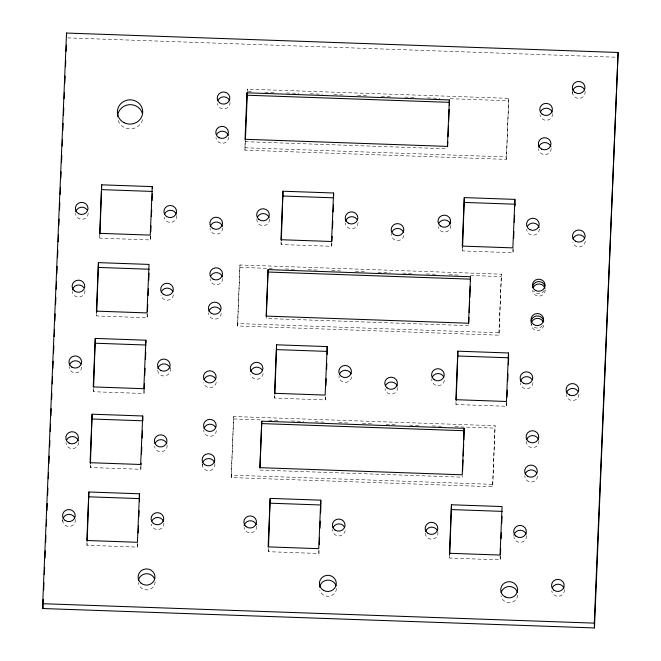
<?xml version="1.0" encoding="UTF-8"?>
<svg xmlns="http://www.w3.org/2000/svg" width="661" height="661" viewBox="0 0 661 661"><rect width="100%" height="100%" fill="white"/><g stroke="black" fill="none" stroke-linecap="round" stroke-linejoin="round"><path stroke-width="0.5" stroke-dasharray="3.31 2.48" d="M137.736 544.069L137.612 547.101L87.012 545.317L87.136 542.293M140.983 466.269L140.859 469.302L90.26 467.517L90.392 464.485M144.148 390.486L144.024 393.518L93.424 391.733L93.548 388.701M147.353 313.694L147.188 317.734L96.589 315.95L96.754 311.909M150.601 235.894L150.435 239.935L99.836 238.15L99.96 235.118M231.21 475.135L233.655 416.529L495.072 425.742L492.718 486.752L231.3 477.548L231.21 475.135L492.627 484.339L492.718 486.752M237.539 323.568L239.984 264.97L501.402 274.175L499.047 335.185L237.63 325.98L237.539 323.568L498.956 332.78L499.047 335.185M247.197 92.185L247.321 89.152L508.739 98.357L506.384 159.375L244.967 150.163L245.066 140.091M231.3 477.548L233.655 416.529M237.63 325.98L239.984 264.97M244.967 150.163L245.355 140.909M319.04 550.456L318.916 553.488L268.316 551.704L268.49 547.663M325.452 396.873L325.328 399.905L274.728 398.12L274.86 395.088M331.863 243.289L331.739 246.322L281.14 244.537L281.272 241.505M500.394 555.835L500.22 559.875L449.629 558.091L449.794 554.05M506.805 402.252L506.632 406.292L456.04 404.507L456.164 401.475M513.217 248.66L513.043 252.709L462.452 250.924L462.617 246.884M492.627 484.339L495.072 425.742M498.956 332.78L501.402 274.175M506.384 159.375L508.739 98.357M67.744 37.908L616.234 57.226M251.535 91.705L247.412 91.565L247.321 89.152M264.912 92.176L275.207 92.54M286.527 92.937L298.871 93.375M310.199 93.771L322.543 94.209M333.871 94.606L345.191 95.002M357.543 95.44L368.863 95.837M381.215 96.275L392.535 96.671M404.887 97.109L416.207 97.506M427.527 97.902L439.879 98.34M450.166 98.704L508.83 100.769M245.132 141.694L447.514 148.824M244.876 147.758L506.293 156.963M240.075 267.375L273.01 268.54M285.362 268.969L296.682 269.366M308.001 269.771L319.321 270.167M331.673 270.605L342.993 271.002M355.345 271.44L366.665 271.836M377.993 272.233L390.337 272.671M402.689 273.1L414.009 273.505M426.362 273.935L436.657 274.298M449.001 274.736L460.329 275.133M470.615 275.497L501.492 276.587M468.641 325.642L266.251 318.511L266.185 316.908M233.746 418.942L261.533 419.917M268.738 420.173L280.066 420.57M291.385 420.966L303.738 421.404M315.057 421.801L326.377 422.205M338.729 422.635L350.049 423.04M362.402 423.47L373.721 423.866M386.074 424.304L397.393 424.701M409.746 425.139L420.032 425.502M432.385 425.94L443.705 426.337M455.024 426.733L495.163 428.146M259.922 470.078L462.312 477.201L462.246 475.598M572.5 91.375L572.575 93.3M531.246 325.361L531.188 323.758A6.329 6.065 -2.2 0 0 537.666 330.467A6.329 6.065 -2.2 0 0 543.755 323.436M512.903 248.85L513.043 252.709M506.491 402.433L506.632 406.292M500.08 556.017L500.22 559.875M462.303 247.065L462.452 250.924M455.925 401.615L456.04 404.507M449.48 554.24L449.629 558.091M331.591 242.463L331.739 246.322M325.22 397.013L325.328 399.905M318.809 550.596L318.916 553.488M281.032 241.645L281.14 244.537M274.621 395.228L274.728 398.12M268.168 547.853L268.316 551.704M202.291 463.642L202.365 465.567M150.287 236.076L150.435 239.935M147.039 313.884L147.188 317.734M143.875 389.66L144.024 393.518M140.743 466.41L140.859 469.302M137.463 543.251L137.612 547.101M99.687 234.291L99.836 238.15M96.44 312.099L96.589 315.95M93.275 387.883L93.424 391.733M90.152 464.625L90.26 467.517M86.905 542.433L87.012 545.317M62.729 519.439L62.803 521.364M544.4 290.518A6.329 6.065 -2.2 0 1 533.444 290.815M542.524 325.543A6.329 6.065 -2.2 0 1 532.485 325.823M526.511 535.724A6.329 6.065 -2.2 0 1 520.785 542.334A6.329 6.065 -2.2 0 1 513.903 536.864M437.838 531.824A6.329 6.065 -2.2 0 1 432.236 539.211A6.329 6.065 -2.2 0 1 425.337 532.948M517.753 595.074A8.436 8.089 -2.2 0 1 509.548 602.683A8.436 8.089 -2.2 0 1 500.947 595.536M564.345 589.67A6.329 6.065 -2.2 0 1 558.619 596.28A6.329 6.065 -2.2 0 1 551.737 590.81M336.457 588.513A8.436 8.089 -2.2 0 1 319.792 590.017M345.199 530.527A6.329 6.065 -2.2 0 1 338.234 535.939A6.329 6.065 -2.2 0 1 332.607 529.287M256.658 526.214A6.329 6.065 -2.2 0 1 250.932 532.824A6.329 6.065 -2.2 0 1 244.058 527.362M155.153 581.771A8.436 8.089 -2.2 0 1 147.114 589.909A8.436 8.089 -2.2 0 1 138.314 582.589M163.903 522.95A6.329 6.065 -2.2 0 1 158.169 529.56A6.329 6.065 -2.2 0 1 151.295 524.09M75.304 519.439A6.329 6.065 -2.2 0 1 69.215 526.47A6.329 6.065 -2.2 0 1 62.754 519.786M228.615 137.05A6.329 6.065 -2.2 0 1 222.443 143.288A6.329 6.065 -2.2 0 1 215.957 137.397M230.02 102.298A6.329 6.065 -2.2 0 1 224.294 108.908A6.329 6.065 -2.2 0 1 217.411 103.438M142.545 119.583A12.658 12.129 -2.2 0 1 129.316 128.887A12.658 12.129 -2.2 0 1 117.633 117.914M585.084 91.375A6.329 6.065 -2.2 0 1 578.995 98.398A6.329 6.065 -2.2 0 1 572.533 91.714M552.579 113.659A6.329 6.065 -2.2 0 1 546.854 120.269A6.329 6.065 -2.2 0 1 539.971 114.799M551.167 148.411A6.329 6.065 -2.2 0 1 545.003 154.649A6.329 6.065 -2.2 0 1 538.517 148.758M585.316 241.083A6.329 6.065 -2.2 0 1 572.814 242.215M539.359 228.946A6.329 6.065 -2.2 0 1 533.196 235.184A6.329 6.065 -2.2 0 1 526.71 229.301M450.794 225.434A6.329 6.065 -2.2 0 1 445.06 232.044A6.329 6.065 -2.2 0 1 438.185 226.574M578.912 394.27A6.329 6.065 -2.2 0 1 572.74 400.508A6.329 6.065 -2.2 0 1 566.254 394.617M532.948 382.537A6.329 6.065 -2.2 0 1 526.784 388.775A6.329 6.065 -2.2 0 1 520.298 382.884M444.374 380.207A6.329 6.065 -2.2 0 1 437.408 385.627A6.329 6.065 -2.2 0 1 431.782 378.968M538.864 440.647A6.329 6.065 -2.2 0 1 532.766 447.671A6.329 6.065 -2.2 0 1 526.313 440.994M537.5 476.184A6.329 6.065 -2.2 0 1 530.923 482.026A6.329 6.065 -2.2 0 1 524.851 475.738M214.866 463.642A6.329 6.065 -2.2 0 1 208.777 470.665A6.329 6.065 -2.2 0 1 202.324 463.981M216.378 430.468A6.329 6.065 -2.2 0 1 209.801 436.31A6.329 6.065 -2.2 0 1 203.728 430.022M216.263 382.289A6.329 6.065 -2.2 0 1 203.712 382.636M170.075 368.202A6.329 6.065 -2.2 0 1 164.994 375.927A6.329 6.065 -2.2 0 1 157.682 370.11M167.15 445.15A6.329 6.065 -2.2 0 1 161.416 451.76A6.329 6.065 -2.2 0 1 154.542 446.291M78.626 442.424A6.329 6.065 -2.2 0 1 72.462 448.662A6.329 6.065 -2.2 0 1 65.976 442.771M81.79 367.037A6.329 6.065 -2.2 0 1 75.214 372.878A6.329 6.065 -2.2 0 1 69.141 366.591M221.27 313.264A6.329 6.065 -2.2 0 1 214.693 319.098A6.329 6.065 -2.2 0 1 208.62 312.818M222.707 278.512A6.329 6.065 -2.2 0 1 216.535 284.751A6.329 6.065 -2.2 0 1 210.049 278.859M222.707 227.913A6.329 6.065 -2.2 0 1 216.544 234.151A6.329 6.065 -2.2 0 1 210.049 228.26M176.669 215.387A6.329 6.065 -2.2 0 1 171.406 222.344A6.329 6.065 -2.2 0 1 164.168 217.312M173.463 294.773A6.329 6.065 -2.2 0 1 160.92 295.12M88.202 213.057A6.329 6.065 -2.2 0 1 82.038 219.295A6.329 6.065 -2.2 0 1 75.544 213.404M403.921 235.49A6.329 6.065 -2.2 0 1 396.608 240.455A6.329 6.065 -2.2 0 1 391.452 233.465M358.055 222.559A6.329 6.065 -2.2 0 1 351.892 228.797A6.329 6.065 -2.2 0 1 345.397 222.914M269.481 219.047A6.329 6.065 -2.2 0 1 262.929 225.682A6.329 6.065 -2.2 0 1 256.947 218.609M397.575 387.486A6.329 6.065 -2.2 0 1 391.849 394.096A6.329 6.065 -2.2 0 1 384.966 388.627M351.611 376.944A6.329 6.065 -2.2 0 1 344.645 382.355A6.329 6.065 -2.2 0 1 339.019 375.704M263.095 373.424A6.329 6.065 -2.2 0 1 250.593 374.556M545.267 289.873A6.329 6.065 -2.2 0 1 539.095 296.111A6.329 6.065 -2.2 0 1 532.609 290.22M84.93 290.468A6.329 6.065 -2.2 0 1 79.204 297.078A6.329 6.065 -2.2 0 1 72.322 291.608"/><path stroke-width="0.99" d="M42.701 603.7L66.53 33.05L618.109 52.475L594.47 627.95L42.891 608.525L42.701 603.7L594.289 623.133L594.47 627.95M42.891 608.525L43.279 599.254M43.659 589.984L43.965 582.771M44.304 574.533L44.609 567.32M44.998 558.049L45.295 550.836M45.642 542.598L45.94 535.385M46.328 526.115L46.584 519.934M46.972 510.664L47.278 503.459M47.617 495.213L47.922 488.008M48.311 478.738L48.567 472.557M48.955 463.287L49.253 456.073M49.641 446.803L49.897 440.623M50.286 431.352L50.583 424.139M50.93 415.901L51.227 408.688M51.616 399.418L51.872 393.237M52.26 383.967L52.566 376.762M52.905 368.516L53.211 361.311M53.549 353.065L53.855 345.86M54.243 336.589L54.541 329.376M54.888 321.139L55.185 313.925M55.574 304.655L55.871 297.442M56.218 289.204L56.524 281.991M56.863 273.753L57.168 266.54M57.548 257.269L57.854 250.065M58.201 241.819L58.498 234.614M58.887 225.343L59.143 219.163M59.531 209.892L59.829 202.679M60.176 194.441L60.473 187.228M60.862 177.958L61.118 171.777M61.506 162.507L61.812 155.294M62.2 146.023L62.456 139.843M62.845 130.572L63.142 123.367M63.489 115.121L63.787 107.917M64.175 98.646L64.431 92.466M64.819 83.195L65.117 75.982M65.505 66.711L65.769 60.531M66.15 51.261L66.414 45.08M88.855 491.999L86.831 540.5L137.422 542.284L139.446 493.784L88.855 491.999L87.186 541.276M92.102 414.199L90.078 462.7L140.677 464.485L142.702 415.984L92.102 414.199L90.433 463.477M95.267 338.415L93.242 386.916L143.834 388.701L145.858 340.2L95.267 338.415L93.639 386.685M98.431 262.632L96.407 311.133L146.998 312.917L149.022 264.417L98.431 262.632L96.754 311.909M101.678 184.832L99.654 233.333L150.245 235.109L152.27 186.617L101.678 184.832L100.009 234.11M138.199 532.956L138.496 525.883M138.876 516.786L139.132 510.73M139.512 501.633L139.446 493.784M141.024 465.261L141.115 463.237M141.495 454.14L141.785 447.067M142.165 437.979L142.462 430.906M144.189 389.478L144.445 383.413M144.784 375.332L145.073 368.26M145.453 359.163L145.751 352.09M147.436 311.67L147.734 304.597M148.114 295.508L148.411 288.436M148.75 280.347L149.039 273.274M150.774 231.846L151.022 225.789M151.402 216.692L151.7 209.62M152.08 200.523L152.377 193.45M246.974 92.804L245.033 139.281L447.423 146.411L449.364 99.935L246.974 92.804L247.065 95.217L449.455 102.339L449.331 105.372M245.396 139.884L247.288 94.647M261.773 421.189L259.831 467.666L462.221 474.796L464.162 428.311L261.773 421.189L260.004 468.054M268.102 269.622L266.16 316.098L468.55 323.229L470.483 276.752L268.102 269.622L266.333 316.487M270.159 498.386L268.135 546.887L318.734 548.671L320.759 500.17L270.159 498.386L268.531 546.655M276.571 344.802L274.546 393.303L325.146 395.088L327.17 346.587L276.571 344.802L274.902 394.08M282.982 191.219L280.958 239.72L331.558 241.496L333.582 192.995L282.982 191.219L281.313 240.497M319.296 544.391L319.594 537.319M319.974 528.23L320.271 521.157M320.602 513.068L320.899 505.995M325.923 385.76L326.212 378.687M326.592 369.59L326.848 363.525M327.228 354.436L327.17 346.587M331.954 241.265L332.161 236.217M332.5 228.128L332.797 221.055M333.177 211.966L333.466 204.893M447.604 146.8L447.811 141.751M448.026 136.695L448.488 125.582M448.654 121.541L449.166 109.412M451.463 504.773L449.439 553.274L500.038 555.058L502.063 506.557L451.463 504.773L449.794 554.05M457.875 351.189L455.85 399.69L506.45 401.475L508.474 352.974L457.875 351.189L456.206 400.467M464.286 197.606L462.262 246.107L512.862 247.883L514.886 199.382L464.286 197.606L462.659 245.867M462.568 471.144L463.031 460.023M463.196 455.983L463.7 443.862M463.873 439.821L464.162 428.311M468.723 323.617L468.98 317.553M469.186 312.504L469.649 301.391M469.822 297.351L470.285 286.23M470.492 281.181L470.483 276.752M500.435 554.827L500.691 548.762M501.112 538.657L501.36 532.592M501.74 523.504L502.038 516.423M507.012 397.195L507.309 390.122M507.689 381.025L507.987 373.952M508.367 364.864L508.664 357.791L458.065 356.006M513.638 238.555L513.936 231.482M514.316 222.393L514.605 215.321M514.985 206.224L514.886 199.382M594.289 623.133L618.109 52.475M101.86 189.649L152.46 191.434M283.164 196.036L333.764 197.821M464.476 202.423L515.076 204.208M268.192 272.035L470.582 279.157M98.613 267.449L149.212 269.234M95.448 343.233L146.048 345.017M276.752 349.619L327.352 351.404M261.863 423.594L464.253 430.724M92.284 419.016L142.883 420.801L142.702 415.984M89.037 496.824L139.636 498.601M270.341 503.203L320.94 504.987M451.653 509.59L502.253 511.374M508.474 352.974L508.623 356.824M449.364 99.935L449.455 102.339M333.582 192.995L333.689 195.887M320.759 500.17L320.907 504.021M152.27 186.617L152.344 188.542M145.858 340.2L145.974 343.092M66.53 33.05L66.604 34.975M532.518 287.808A6.329 6.065 -2.2 0 1 544.912 285.899M531.155 322.956A6.329 6.065 -2.2 0 1 536.426 315.999A6.329 6.065 -2.2 0 1 543.664 321.023M513.969 535.278A6.329 6.065 -2.2 0 1 526.148 534.179M425.618 531.386A6.329 6.065 -2.2 0 1 437.268 530.337M501.129 592.735A8.436 8.089 -2.2 0 1 517.423 592.281M552.299 587.712A6.329 6.065 -2.2 0 1 563.982 588.125M319.651 587.216A8.436 8.089 -2.2 0 1 336.061 585.729M332.995 527.751A6.329 6.065 -2.2 0 1 344.687 527.428M244.124 525.776A6.329 6.065 -2.2 0 1 256.294 524.677M138.397 580.482A8.436 8.089 -2.2 0 1 154.641 579.011M151.848 520.992A6.329 6.065 -2.2 0 1 163.54 521.405M63.142 518.241A6.329 6.065 -2.2 0 1 74.833 517.918M216.725 134.34A6.329 6.065 -2.2 0 1 228.351 135.488M217.973 100.34A6.329 6.065 -2.2 0 1 229.656 100.753M117.592 116.336A12.658 12.129 -2.2 0 1 128.68 104.744A12.658 12.129 -2.2 0 1 142.379 113.304M572.922 90.177A6.329 6.065 -2.2 0 1 584.613 89.855M540.533 111.701A6.329 6.065 -2.2 0 1 552.216 112.114M538.69 147.18A6.329 6.065 -2.2 0 1 550.91 146.849M572.947 239.075A6.329 6.065 -2.2 0 1 584.597 238.026M527.47 226.244A6.329 6.065 -2.2 0 1 539.103 227.384M438.739 223.476A6.329 6.065 -2.2 0 1 450.43 223.889M566.427 393.047A6.329 6.065 -2.2 0 1 577.978 391.262M520.471 381.306A6.329 6.065 -2.2 0 1 532.022 379.521M432.17 377.431A6.329 6.065 -2.2 0 1 443.862 377.109M526.701 439.449A6.329 6.065 -2.2 0 1 538.393 439.127M525.131 474.177A6.329 6.065 -2.2 0 1 536.782 473.127M202.712 462.444A6.329 6.065 -2.2 0 1 214.404 462.122M204.009 428.46A6.329 6.065 -2.2 0 1 215.651 427.411M204.059 379.513A6.329 6.065 -2.2 0 1 215.75 379.191M157.855 368.532A6.329 6.065 -2.2 0 1 170.075 368.202M155.095 443.192A6.329 6.065 -2.2 0 1 166.787 443.605M66.736 439.714A6.329 6.065 -2.2 0 1 78.37 440.862M69.422 365.029A6.329 6.065 -2.2 0 1 81.063 363.98M208.901 311.257A6.329 6.065 -2.2 0 1 220.551 310.199M210.818 275.802A6.329 6.065 -2.2 0 1 222.451 276.942M210.223 226.69A6.329 6.065 -2.2 0 1 222.451 226.351M164.515 214.189A6.329 6.065 -2.2 0 1 176.206 213.867M161.267 291.997A6.329 6.065 -2.2 0 1 172.959 291.675M75.718 211.834A6.329 6.065 -2.2 0 1 87.277 210.049M391.94 231.945A6.329 6.065 -2.2 0 1 403.623 232.358M345.571 221.336A6.329 6.065 -2.2 0 1 357.13 219.551M257.435 217.089A6.329 6.065 -2.2 0 1 269.118 217.502M385.528 385.537A6.329 6.065 -2.2 0 1 397.211 385.941M339.407 374.159A6.329 6.065 -2.2 0 1 351.098 373.837M250.726 371.416A6.329 6.065 -2.2 0 1 262.376 370.367M533.377 287.163A6.329 6.065 -2.2 0 1 545.003 288.312M531.593 322.238A6.329 6.065 -2.2 0 1 543.284 321.915M72.388 290.022A6.329 6.065 -2.2 0 1 83.798 287.518M253.204 373.523A6.329 6.065 -2.2 0 0 262.913 368.607A6.329 6.065 -2.2 0 0 253.642 363.021A6.329 6.065 -2.2 0 0 253.204 373.523M341.406 376.423A6.329 6.065 -2.2 0 0 351.421 372.118A6.329 6.065 -2.2 0 0 342.563 365.971A6.329 6.065 -2.2 0 0 341.406 376.423M505.111 596.9A8.436 8.089 -2.2 0 0 517.58 589.546A8.436 8.089 -2.2 0 0 504.74 582.895A8.436 8.089 -2.2 0 0 505.111 596.9M515.977 536.145A6.329 6.065 -2.2 0 0 526.263 532.485A6.329 6.065 -2.2 0 0 517.836 525.784A6.329 6.065 -2.2 0 0 515.977 536.145M428.097 533.493A6.329 6.065 -2.2 0 0 437.805 528.577A6.329 6.065 -2.2 0 0 428.535 522.991A6.329 6.065 -2.2 0 0 428.097 533.493M323.328 590.248A8.436 8.089 -2.2 0 0 336.275 583.696A8.436 8.089 -2.2 0 0 323.915 576.243A8.436 8.089 -2.2 0 0 323.328 590.248M553.811 590.091A6.329 6.065 -2.2 0 0 564.097 586.431A6.329 6.065 -2.2 0 0 555.67 579.73A6.329 6.065 -2.2 0 0 553.811 590.091M334.995 530.006A6.329 6.065 -2.2 0 0 345.009 525.71A6.329 6.065 -2.2 0 0 336.152 519.554A6.329 6.065 -2.2 0 0 334.995 530.006M219.072 137.744A6.329 6.065 -2.2 0 0 228.425 132.233A6.329 6.065 -2.2 0 0 218.799 127.243A6.329 6.065 -2.2 0 0 219.072 137.744M219.485 102.728A6.329 6.065 -2.2 0 0 229.772 99.059A6.329 6.065 -2.2 0 0 221.344 92.366A6.329 6.065 -2.2 0 0 219.485 102.728M124.004 122.64A12.658 12.129 -2.2 0 0 142.71 111.61A12.658 12.129 -2.2 0 0 123.45 101.629A12.658 12.129 -2.2 0 0 124.004 122.64M574.921 92.433A6.329 6.065 -2.2 0 0 584.944 88.136A6.329 6.065 -2.2 0 0 576.078 81.981A6.329 6.065 -2.2 0 0 574.921 92.433M542.037 114.089A6.329 6.065 -2.2 0 0 552.332 110.42A6.329 6.065 -2.2 0 0 543.904 103.727A6.329 6.065 -2.2 0 0 542.037 114.089M541.632 149.105A6.329 6.065 -2.2 0 0 550.985 143.594A6.329 6.065 -2.2 0 0 541.351 138.603A6.329 6.065 -2.2 0 0 541.632 149.105M575.425 241.182A6.329 6.065 -2.2 0 0 585.134 236.266A6.329 6.065 -2.2 0 0 575.863 230.681A6.329 6.065 -2.2 0 0 575.425 241.182M440.251 225.855A6.329 6.065 -2.2 0 0 450.538 222.195A6.329 6.065 -2.2 0 0 442.118 215.503A6.329 6.065 -2.2 0 0 440.251 225.855M529.825 229.64A6.329 6.065 -2.2 0 0 539.178 224.129A6.329 6.065 -2.2 0 0 529.544 219.138A6.329 6.065 -2.2 0 0 529.825 229.64M535.724 290.567A6.329 6.065 -2.2 0 0 545.077 285.056A6.329 6.065 -2.2 0 0 535.443 280.066A6.329 6.065 -2.2 0 0 535.724 290.567M533.592 324.501A6.329 6.065 -2.2 0 0 543.615 320.197A6.329 6.065 -2.2 0 0 534.749 314.041A6.329 6.065 -2.2 0 0 533.592 324.501M569.369 394.964A6.329 6.065 -2.2 0 0 578.722 389.453A6.329 6.065 -2.2 0 0 569.096 384.462A6.329 6.065 -2.2 0 0 569.369 394.964M523.413 383.231A6.329 6.065 -2.2 0 0 532.766 377.712A6.329 6.065 -2.2 0 0 523.132 372.721A6.329 6.065 -2.2 0 0 523.413 383.231M434.17 379.687A6.329 6.065 -2.2 0 0 444.184 375.39A6.329 6.065 -2.2 0 0 435.318 369.235A6.329 6.065 -2.2 0 0 434.17 379.687M528.701 441.705A6.329 6.065 -2.2 0 0 538.715 437.408A6.329 6.065 -2.2 0 0 529.849 431.253A6.329 6.065 -2.2 0 0 528.701 441.705M527.61 476.284A6.329 6.065 -2.2 0 0 537.31 471.367A6.329 6.065 -2.2 0 0 528.048 465.782A6.329 6.065 -2.2 0 0 527.61 476.284M204.703 464.7A6.329 6.065 -2.2 0 0 214.726 460.403A6.329 6.065 -2.2 0 0 205.86 454.247A6.329 6.065 -2.2 0 0 204.703 464.7M206.488 430.567A6.329 6.065 -2.2 0 0 216.188 425.651A6.329 6.065 -2.2 0 0 206.926 420.065A6.329 6.065 -2.2 0 0 206.488 430.567M206.058 381.769A6.329 6.065 -2.2 0 0 216.081 377.472A6.329 6.065 -2.2 0 0 207.215 371.317A6.329 6.065 -2.2 0 0 206.058 381.769M160.797 370.457A6.329 6.065 -2.2 0 0 170.15 364.946A6.329 6.065 -2.2 0 0 160.524 359.956A6.329 6.065 -2.2 0 0 160.797 370.457M156.607 445.572A6.329 6.065 -2.2 0 0 166.894 441.912A6.329 6.065 -2.2 0 0 158.475 435.211A6.329 6.065 -2.2 0 0 156.607 445.572M69.091 443.118A6.329 6.065 -2.2 0 0 78.444 437.607A6.329 6.065 -2.2 0 0 68.81 432.616A6.329 6.065 -2.2 0 0 69.091 443.118M71.9 367.136A6.329 6.065 -2.2 0 0 81.6 362.22A6.329 6.065 -2.2 0 0 72.338 356.634A6.329 6.065 -2.2 0 0 71.9 367.136M211.38 313.355A6.329 6.065 -2.2 0 0 221.08 308.439A6.329 6.065 -2.2 0 0 211.817 302.862A6.329 6.065 -2.2 0 0 211.38 313.355M213.173 279.206A6.329 6.065 -2.2 0 0 222.517 273.687A6.329 6.065 -2.2 0 0 212.892 268.697A6.329 6.065 -2.2 0 0 213.173 279.206M213.173 228.607A6.329 6.065 -2.2 0 0 222.526 223.096A6.329 6.065 -2.2 0 0 212.892 218.105A6.329 6.065 -2.2 0 0 213.173 228.607M166.514 216.444A6.329 6.065 -2.2 0 0 176.528 212.148A6.329 6.065 -2.2 0 0 167.663 205.992A6.329 6.065 -2.2 0 0 166.514 216.444M163.267 294.252A6.329 6.065 -2.2 0 0 173.281 289.956A6.329 6.065 -2.2 0 0 164.415 283.8A6.329 6.065 -2.2 0 0 163.267 294.252M74.387 290.89A6.329 6.065 -2.2 0 0 84.682 287.229A6.329 6.065 -2.2 0 0 76.255 280.528A6.329 6.065 -2.2 0 0 74.387 290.89M78.667 213.751A6.329 6.065 -2.2 0 0 88.02 208.24A6.329 6.065 -2.2 0 0 78.386 203.249A6.329 6.065 -2.2 0 0 78.667 213.751M348.521 223.253A6.329 6.065 -2.2 0 0 357.865 217.742A6.329 6.065 -2.2 0 0 348.24 212.751A6.329 6.065 -2.2 0 0 348.521 223.253M393.452 234.333A6.329 6.065 -2.2 0 0 403.739 230.664A6.329 6.065 -2.2 0 0 395.311 223.972A6.329 6.065 -2.2 0 0 393.452 234.333M258.947 219.477A6.329 6.065 -2.2 0 0 269.234 215.808A6.329 6.065 -2.2 0 0 260.814 209.116A6.329 6.065 -2.2 0 0 258.947 219.477M387.04 387.916A6.329 6.065 -2.2 0 0 397.327 384.256A6.329 6.065 -2.2 0 0 388.899 377.555A6.329 6.065 -2.2 0 0 387.04 387.916M246.123 526.643A6.329 6.065 -2.2 0 0 256.41 522.983A6.329 6.065 -2.2 0 0 247.991 516.282A6.329 6.065 -2.2 0 0 246.123 526.643M141.132 583.242A8.436 8.089 -2.2 0 0 154.848 578.358A8.436 8.089 -2.2 0 0 143.619 569.427A8.436 8.089 -2.2 0 0 141.132 583.242M65.142 520.496A6.329 6.065 -2.2 0 0 75.164 516.2A6.329 6.065 -2.2 0 0 66.298 510.044A6.329 6.065 -2.2 0 0 65.142 520.496M153.36 523.38A6.329 6.065 -2.2 0 0 163.647 519.711A6.329 6.065 -2.2 0 0 155.228 513.019A6.329 6.065 -2.2 0 0 153.36 523.38"/></g></svg>
